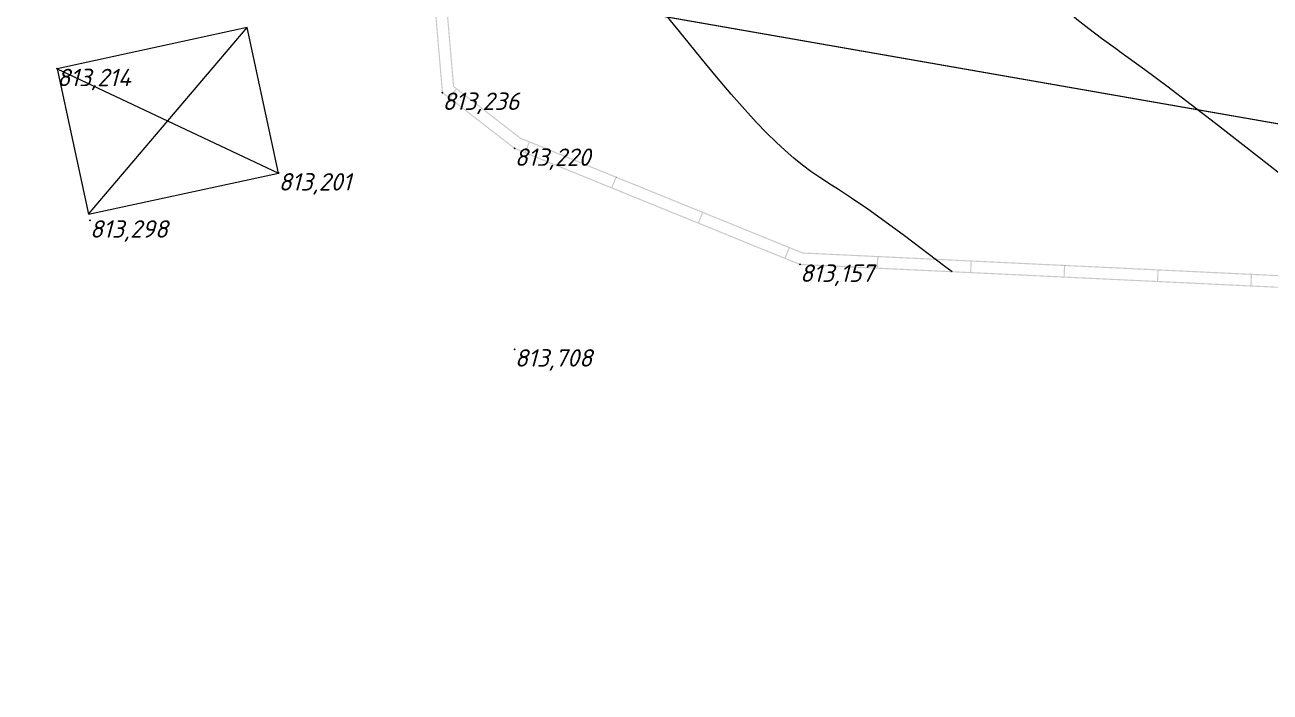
# Model space of a CAD drawing. Header units: metres. Extents: x 629572 to 645168, y 4785785 to 4790166.
# Drawn here: x 635612 to 635719.1, y 4787934.8 to 4787992.2 of the extents above; entities that cross this region are included whole.
import ezdxf

# ---------------------------------------------------------------- set-up
doc = ezdxf.new("R2010")
doc.units = ezdxf.units.M
doc.linetypes.add('Сплошная', pattern=[0])
for name, color, linetype in [('Горизонтали', 7, 'CONTINUOUS'), ('Здания и строения', 7, 'CONTINUOUS'), ('каб.TNS+', 7, 'CONTINUOUS'), ('Нурсултан', 7, 'CONTINUOUS'), ('Ограды каменные и жб (H более 1м) - по краю', 7, 'CONTINUOUS')]:
    doc.layers.add(name, color=color, linetype=linetype)
doc.styles.add('ISOCPEUR', font='isocpeui.ttf')
doc.styles.get("Standard").update_dxf_attribs({"font": 'isocpeui.ttf'})
doc.linetypes.add('TELEFON', pattern='A,8,["o",Standard,S=1,R=0,X=-4.33,Y=-0.34],-2', length=10)

msp = doc.modelspace()

# ---------------------------------------------------------------- hatches: boundary and pattern name
at = {"layer": 'Ограды каменные и жб (H более 1м) - по краю'}
for points in [[(635647.961, 4787986.423), (635647.771, 4787988.645), (635647.527, 4787991.491), (635647.347, 4787993.598), (635647.247, 4787993.59), (635647.427, 4787991.482), (635647.671, 4787988.637), (635647.863, 4787986.393), (635647.865, 4787986.371), (635647.882, 4787986.357), (635648.497, 4787985.882), (635648.527, 4787985.922), (635648.497, 4787985.882), (635648.536, 4787985.851), (635648.567, 4787985.891), (635649.179, 4787986.682), (635649.209, 4787986.721), (635649.17, 4787986.752), (635648.92, 4787986.945), (635648.91, 4787986.94), (635648.889, 4787986.929), (635648.901, 4787986.935), (635648.92, 4787986.945), (635648.767, 4787988.731), (635648.523, 4787991.576), (635648.343, 4787993.684), (635648.243, 4787993.675), (635648.424, 4787991.568), (635648.667, 4787988.722), (635648.824, 4787986.893), (635649.069, 4787986.703), (635648.518, 4787985.992)], [(635654.156, 4787981.627), (635652.528, 4787982.887), (635650.27, 4787984.636), (635648.597, 4787985.93), (635648.536, 4787985.851), (635650.209, 4787984.557), (635652.467, 4787982.808), (635654.1, 4787981.543), (635654.106, 4787981.539), (635654.112, 4787981.537), (635655.004, 4787981.174), (635655.051, 4787981.155), (635655.069, 4787981.201), (635655.023, 4787981.22), (635655.069, 4787981.201), (635655.446, 4787982.128), (635655.465, 4787982.174), (635655.419, 4787982.193), (635654.66, 4787982.501), (635654.646, 4787982.478), (635654.639, 4787982.465), (635654.61, 4787982.414), (635655.335, 4787982.119), (635654.996, 4787981.285)], [(635650.821, 4787985.347), (635653.079, 4787983.599), (635654.61, 4787982.414), (635654.642, 4787982.47), (635654.656, 4787982.495), (635654.66, 4787982.501), (635653.14, 4787983.678), (635650.882, 4787985.426), (635649.209, 4787986.721), (635649.148, 4787986.642)], [(635657.01, 4787980.358), (635659.655, 4787979.282), (635662.461, 4787978.141), (635662.507, 4787978.122), (635662.526, 4787978.168), (635662.903, 4787979.095), (635662.857, 4787979.114), (635662.875, 4787979.16), (635660.07, 4787980.301), (635657.424, 4787981.377), (635655.465, 4787982.174), (635655.427, 4787982.081), (635657.386, 4787981.284), (635660.032, 4787980.208), (635662.791, 4787979.086), (635662.452, 4787978.252), (635659.693, 4787979.375), (635657.047, 4787980.451), (635655.088, 4787981.248), (635655.051, 4787981.155)], [(635664.467, 4787977.325), (635667.112, 4787976.249), (635669.918, 4787975.108), (635669.964, 4787975.089), (635669.983, 4787975.135), (635670.36, 4787976.062), (635670.379, 4787976.108), (635670.332, 4787976.127), (635667.526, 4787977.268), (635664.881, 4787978.344), (635662.922, 4787979.141), (635662.884, 4787979.048), (635664.843, 4787978.252), (635667.489, 4787977.175), (635670.248, 4787976.053), (635669.909, 4787975.219), (635667.15, 4787976.342), (635664.504, 4787977.418), (635662.545, 4787978.215), (635662.507, 4787978.122)], [(635662.903, 4787979.095), (635662.922, 4787979.141), (635662.875, 4787979.16), (635662.857, 4787979.114)], [(635671.923, 4787974.292), (635674.569, 4787973.216), (635677.375, 4787972.075), (635677.421, 4787972.056), (635677.44, 4787972.103), (635677.817, 4787973.029), (635677.835, 4787973.075), (635677.789, 4787973.094), (635674.983, 4787974.235), (635672.338, 4787975.311), (635670.379, 4787976.108), (635670.341, 4787976.015), (635672.3, 4787975.219), (635674.946, 4787974.143), (635677.705, 4787973.02), (635677.366, 4787972.187), (635674.606, 4787973.309), (635671.961, 4787974.385), (635670.002, 4787975.182), (635669.964, 4787975.089)], [(635679.457, 4787971.608), (635678.701, 4787971.644), (635677.459, 4787972.149), (635677.421, 4787972.056), (635678.671, 4787971.548), (635678.679, 4787971.544), (635678.688, 4787971.544), (635679.452, 4787971.508), (635682.305, 4787971.372), (635685.33, 4787971.227), (635685.38, 4787971.225), (635685.383, 4787971.275), (635685.43, 4787972.274), (635685.433, 4787972.324), (635685.383, 4787972.326), (635682.357, 4787972.47), (635679.504, 4787972.606), (635678.919, 4787972.634), (635677.835, 4787973.075), (635677.798, 4787972.983), (635678.897, 4787972.535), (635679.5, 4787972.506), (635682.352, 4787972.371), (635685.328, 4787972.229), (635685.285, 4787971.33), (635682.31, 4787971.472)], [(635687.493, 4787971.124), (635690.346, 4787970.988), (635693.371, 4787970.844), (635693.421, 4787970.842), (635693.424, 4787970.892), (635693.471, 4787971.891), (635693.474, 4787971.941), (635693.424, 4787971.943), (635690.398, 4787972.087), (635687.545, 4787972.223), (635685.433, 4787972.324), (635685.428, 4787972.224), (635687.541, 4787972.123), (635690.393, 4787971.987), (635693.369, 4787971.846), (635693.326, 4787970.947), (635690.35, 4787971.088), (635687.498, 4787971.224), (635685.385, 4787971.325), (635685.38, 4787971.225)], [(635695.534, 4787970.741), (635698.387, 4787970.605), (635701.412, 4787970.461), (635701.462, 4787970.459), (635701.464, 4787970.509), (635701.414, 4787970.511), (635701.464, 4787970.509), (635701.512, 4787971.507), (635701.462, 4787971.51), (635701.464, 4787971.56), (635698.439, 4787971.704), (635695.586, 4787971.84), (635693.474, 4787971.941), (635693.469, 4787971.841), (635695.581, 4787971.74), (635698.434, 4787971.604), (635701.41, 4787971.462), (635701.367, 4787970.563), (635698.391, 4787970.705), (635695.539, 4787970.841), (635693.426, 4787970.942), (635693.421, 4787970.842)], [(635701.512, 4787971.507), (635701.514, 4787971.557), (635701.464, 4787971.56), (635701.462, 4787971.51)], [(635703.575, 4787970.358), (635706.427, 4787970.222), (635709.453, 4787970.078), (635709.503, 4787970.075), (635709.505, 4787970.125), (635709.553, 4787971.124), (635709.555, 4787971.174), (635709.505, 4787971.177), (635706.48, 4787971.321), (635703.627, 4787971.457), (635701.514, 4787971.557), (635701.51, 4787971.458), (635703.622, 4787971.357), (635706.475, 4787971.221), (635709.451, 4787971.079), (635709.408, 4787970.18), (635706.432, 4787970.322), (635703.579, 4787970.458), (635701.467, 4787970.559), (635701.462, 4787970.459)], [(635711.616, 4787969.975), (635714.468, 4787969.839), (635717.494, 4787969.695), (635717.544, 4787969.692), (635717.546, 4787969.742), (635717.594, 4787970.741), (635717.596, 4787970.791), (635717.546, 4787970.793), (635714.521, 4787970.938), (635711.668, 4787971.074), (635709.555, 4787971.174), (635709.551, 4787971.074), (635711.663, 4787970.974), (635714.516, 4787970.838), (635717.492, 4787970.696), (635717.449, 4787969.797), (635714.473, 4787969.939), (635711.62, 4787970.075), (635709.508, 4787970.175), (635709.503, 4787970.075)], [(635719.656, 4787969.592), (635722.509, 4787969.456), (635725.535, 4787969.311), (635725.585, 4787969.309), (635725.587, 4787969.359), (635725.537, 4787969.361), (635725.587, 4787969.359), (635725.635, 4787970.358), (635725.585, 4787970.36), (635725.635, 4787970.358), (635725.637, 4787970.408), (635725.587, 4787970.41), (635722.562, 4787970.554), (635719.709, 4787970.69), (635717.596, 4787970.791), (635717.591, 4787970.691), (635719.704, 4787970.59), (635722.557, 4787970.454), (635725.532, 4787970.313), (635725.49, 4787969.414), (635722.514, 4787969.555), (635719.661, 4787969.691), (635717.549, 4787969.792), (635717.544, 4787969.692)]]:
    msp.add_hatch(color=7, dxfattribs=at).paths.add_polyline_path(points)

# ---------------------------------------------------------------- linework, layer by layer
at = {"layer": 'Горизонтали', "color": 34, "linetype": 'Сплошная', "lineweight": 0, "true_color": 0xa55200, "flags": 128}
for points, elevation in [([(635733.381, 4787968.988), (635732.645, 4787969.529), (635730.512, 4787971.122), (635728.334, 4787972.8), (635724.182, 4787976.092), (635720.997, 4787978.624), (635717.991, 4787980.982), (635714.45, 4787983.723), (635710.259, 4787986.946), (635708.377, 4787988.365), (635706.229, 4787989.907), (635706.045, 4787990.037), (635704.64, 4787991.041), (635703.536, 4787991.874), (635702.524, 4787992.692), (635701.604, 4787993.498), (635700.745, 4787994.321), (635699.966, 4787995.147), (635699.263, 4787995.979), (635698.635, 4787996.817), (635698.22, 4787997.438), (635697.814, 4787998.104), (635697.415, 4787998.819), (635697.021, 4787999.587), (635696.638, 4788000.39), (635696.248, 4788001.268), (635695.335, 4788003.497), (635694.683, 4788005.099), (635694.23, 4788006.081), (635693.967, 4788006.556), (635693.698, 4788006.97), (635693.42, 4788007.324), (635693.133, 4788007.621), (635692.841, 4788007.858), (635692.53, 4788008.05), (635692.196, 4788008.202), (635691.758, 4788008.35), (635691.448, 4788008.451), (635691, 4788008.648), (635690.55, 4788008.917), (635690.083, 4788009.262), (635689.461, 4788009.787), (635689.439, 4788009.806), (635689.433, 4788009.811), (635689.042, 4788010.161), (635688.72, 4788010.485), (635688.385, 4788010.866), (635688.029, 4788011.314), (635687.629, 4788011.861), (635687.192, 4788012.501), (635686.187, 4788014.083), (635685.009, 4788016.048), (635683.813, 4788018.046), (635682.888, 4788019.555), (635682.032, 4788020.901), (635681.24, 4788022.093), (635680.477, 4788023.18), (635679.76, 4788024.136), (635679.083, 4788024.966), (635678.446, 4788025.672), (635677.978, 4788026.137), (635677.517, 4788026.548), (635677.057, 4788026.907), (635676.597, 4788027.218), (635676.132, 4788027.482), (635675.659, 4788027.703), (635675.175, 4788027.881), (635674.674, 4788028.018), (635674.163, 4788028.114), (635673.626, 4788028.174), (635673.057, 4788028.198), (635672.448, 4788028.186), (635671.795, 4788028.139), (635671.077, 4788028.056), (635670.275, 4788027.934), (635669.344, 4788027.767), (635666.966, 4788027.273), (635664.083, 4788026.598), (635660.736, 4788025.752), (635656.597, 4788024.653), (635656.381, 4788024.594), (635653.624, 4788023.866), (635653.194, 4788023.773), (635653.087, 4788023.763), (635653.017, 4788023.774), (635652.946, 4788023.811), (635652.887, 4788023.874), (635652.772, 4788024.116), (635652.77, 4788024.122), (635652.717, 4788024.235), (635652.641, 4788024.338), (635652.37, 4788024.584), (635651.9, 4788024.909), (635651.221, 4788025.319), (635649.137, 4788026.461), (635645.775, 4788028.214), (635645.116, 4788028.554), (635644.825, 4788028.704), (635644.502, 4788028.871), (635644.475, 4788028.885), (635644.425, 4788028.91)], 812.5), ([(635691.776, 4787970.97), (635691.168, 4787971.433), (635687.685, 4787974.048), (635685.985, 4787975.296), (635684.523, 4787976.342), (635683.195, 4787977.26), (635681.995, 4787978.053), (635681.411, 4787978.426), (635680.403, 4787979.075), (635679.634, 4787979.602), (635678.895, 4787980.15), (635678.17, 4787980.733), (635677.408, 4787981.395), (635676.625, 4787982.125), (635675.81, 4787982.932), (635674.957, 4787983.822), (635673.929, 4787984.949), (635672.777, 4787986.259), (635671.511, 4787987.742), (635670.149, 4787989.38), (635668.676, 4787991.187), (635667.175, 4787993.067), (635665.713, 4787994.934), (635664.434, 4787996.606), (635663.416, 4787997.983), (635662.757, 4787998.945), (635662.555, 4787999.277), (635662.421, 4787999.537), (635662.347, 4787999.734), (635662.314, 4787999.923), (635662.298, 4788000.042), (635662.203, 4788000.355), (635662.023, 4788000.772), (635661.784, 4788001.229), (635661.547, 4788001.608), (635661.373, 4788001.822), (635661.216, 4788001.938), (635661.055, 4788001.977), (635660.836, 4788001.95), (635660.36, 4788001.825), (635659.744, 4788001.624), (635659.071, 4788001.379), (635658.306, 4788001.1), (635658.062, 4788001.014), (635657.198, 4788000.696), (635656.955, 4788000.589), (635656.81, 4788000.505), (635656.729, 4788000.415), (635656.617, 4788000.297), (635656.384, 4788000.172), (635655.978, 4788000.012), (635655.386, 4787999.813), (635653.34, 4787999.201), (635650.84, 4787998.496), (635648.685, 4787997.901), (635648.685, 4787997.901), (635648.028, 4787997.72), (635647.477, 4787997.569), (635647.052, 4787997.452), (635647.032, 4787997.447), (635646.968, 4787997.429)], 813)]:
    msp.add_lwpolyline(points, dxfattribs=dict(at, elevation=elevation))
at = {"layer": 'Здания и строения', "color": 8, "linetype": 'Сплошная', "lineweight": 0, "flags": 128}
msp.add_lwpolyline([(635614.744, 4787988.443), (635617.46, 4787975.913), (635633.811, 4787979.457), (635631.095, 4787991.987), (635614.744, 4787988.443)], close=True, dxfattribs=at)
at = {"layer": 'каб.TNS+', "color": 3, "linetype": 'TELEFON', "lineweight": 13, "true_color": 0x00e600, "const_width": 0.1, "flags": 128}
msp.add_lwpolyline([(633230.144, 4788389.592), (633344.729, 4788403.854), (633409.357, 4788391.818), (633420.009, 4788387.98), (633437.054, 4788383.297), (633526.334, 4788366.901), (633634.565, 4788348.248), (633710.126, 4788332.171), (634104.681, 4788238.498), (634261.231, 4788230.403), (634311.884, 4788200.571), (634417.542, 4788151.457), (634579.568, 4788156.544), (634633.9, 4788158.034), (634644.582, 4788158.401), (634694.097, 4788152.282), (634733.066, 4788146.767), (634775.286, 4788140.461), (634799.265, 4788136.502), (635093.223, 4788078.935), (635226.392, 4788062.853), (635399.922, 4788029.549), (635484.356, 4788023.579), (635569.309, 4788012.235), (635621.709, 4788004.851), (635666.94, 4787992.952), (635740.027, 4787980.176), (635779.914, 4787970.332), (635826.581, 4787957.347), (635853.488, 4787947.661), (635872.702, 4787940.068), (635991.537, 4787886.465), (636187.111, 4787806.711), (636209.235, 4787765.084), (636377.357, 4787726.52), (636432.925, 4787741.365), (636490.651, 4787769.031), (636568.713, 4787804.041), (636646.25, 4787818.683), (636712.558, 4787826.654), (636770.215, 4787836.87), (636964.065, 4787865.88), (637090.976, 4787866.86), (637407.809, 4787914.614), (637650.17, 4787988.245), (637701.732, 4787996.925), (637736.588, 4788004.318), (637781.106, 4788015.857), (637823.812, 4788025.287), (637840.147, 4788027.841), (637887.457, 4788037.971), (637924.534, 4788044.77), (637950.054, 4788039.488), (637995.293, 4788042.79), (638160.082, 4788128.557), (638321.49, 4788202.495), (638407.595, 4788245.637), (638451.902, 4788258.85), (638484.142, 4788264.993), (638492.947, 4788261.65)], dxfattribs=at)
at = {"layer": 'Нурсултан', "color": 251, "linetype": 'Сплошная', "lineweight": 0, "flags": 128}
for points in [[(635617.46, 4787975.913), (635631.095, 4787991.987)], [(635614.744, 4787988.443), (635633.811, 4787979.457)]]:
    msp.add_lwpolyline(points, dxfattribs=at)
at = {"layer": 'Нурсултан', "color": 7}
for p in [(635614.744, 4787988.443, 26.537), (635647.913, 4787986.397, 26.559), (635654.131, 4787981.583, 26.543), (635633.811, 4787979.457, 26.524), (635617.571, 4787975.401, 26.621), (635678.69, 4787971.594, 26.48), (635654.143, 4787964.301, 27.031)]:
    msp.add_point(p, dxfattribs=at)

# ---------------------------------------------------------------- texts
at = {"layer": 'Нурсултан', "color": 251, "char_height": 1.5, "attachment_point": 1, "style": 'ISOCPEUR'}
for s, insert in [('813,214', (635614.744, 4787988.443, 26.537)), ('813,236', (635647.913, 4787986.397, 26.559)), ('813,220', (635654.131, 4787981.583, 26.543)), ('813,201', (635633.811, 4787979.457, 26.524)), ('813,298', (635617.571, 4787975.401, 26.621)), ('813,157', (635678.69, 4787971.594, 26.48)), ('813,708', (635654.143, 4787964.301, 27.031))]:
    msp.add_mtext(s, dxfattribs=dict(at, insert=insert))

doc.saveas('drawing.dxf')
